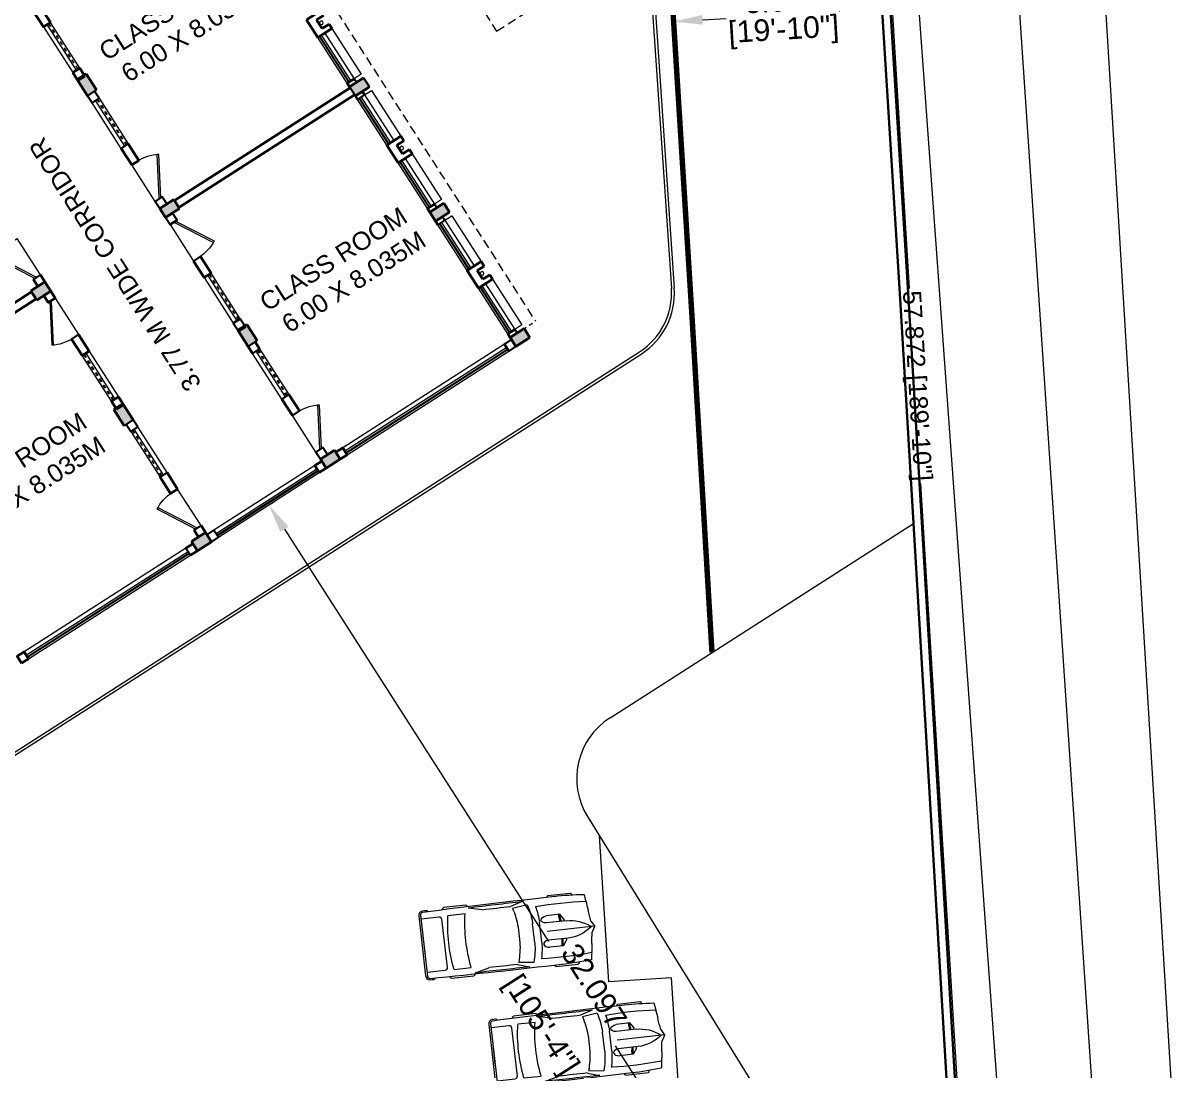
# Model space of a CAD drawing. Header units: millimetres. Extents: x 1898 to 3725, y 783 to 1532.
# Drawn here: x 2111.08 to 2142.71, y 1330.03 to 1358.98 of the extents above; entities that cross this region are included whole.
import ezdxf

# ---------------------------------------------------------------- set-up
doc = ezdxf.new("R2010")
doc.units = ezdxf.units.MM
for name, pattern in [('CENTER2', [1.125, 0.75, -0.125, 0.125, -0.125]), ('DASHED', [0.75, 0.5, -0.25]), ('DASHED2', [0.375, 0.25, -0.125])]:
    doc.linetypes.add(name, pattern=pattern)
doc.layers.get('0').update_dxf_attribs({"lineweight": 20})
doc.layers.get('Defpoints').update_dxf_attribs({"lineweight": 15})
for name, color, linetype, lineweight in [('CLL LEV.', 15, 'Continuous', 18), ('COL HATCH', 253, 'Continuous', 13), ('Column', 251, 'Continuous', 30), ('DIM', 6, 'Continuous', 18), ('Door', 54, 'Continuous', 18), ('Fixture', 44, 'Continuous', 13), ('Layer1', 12, 'Continuous', 30), ('OFFSET', 170, 'Continuous', 20), ('PROJ.', 30, 'DASHED2', 15), ('Property Line', 1, 'Continuous', 30), ('RD', 7, 'Continuous', 18), ('TEXT', 7, 'Continuous', 15), ('Ventilator', 4, 'DASHED', 18), ('Wall', 7, 'Continuous', 30), ('Window', 150, 'Continuous', 15), ('Window-Wall', 7, 'Continuous', 18)]:
    doc.layers.add(name, color=color, linetype=linetype, lineweight=lineweight)
doc.styles.add('DIM', font='arial.ttf', dxfattribs={"height": 0.5})
doc.styles.add('L120', font='arial.ttf', dxfattribs={"height": 0.6})
doc.styles.add('Tabrej', font='arial.ttf')
doc.dimstyles.new('DIM', dxfattribs={"dimtxt": 0.5, "dimasz": 0.5, "dimexe": 0.02, "dimexo": 0, "dimgap": 0.1, "dimtad": 0, "dimdec": 3, "dimzin": 0, "dimdsep": 46, "dimtxsty": 'DIM', "dimcen": 0, "dimclrd": 251, "dimclre": 256, "dimclrt": 7, "dimadec": 0, "dimazin": 0, "dimtfac": 1, "dimtdec": 3, "dimtofl": 0, "dimtmove": 0, "dimatfit": 3, "dimfxl": 0, "dimtolj": 1, "dimtzin": 0, "dimlwd": -1, "dimlwe": -1, "dimarcsym": 0})
doc.dimstyles.new('Tabrej', dxfattribs={"dimtxt": 4, "dimasz": 0.45, "dimexe": 0.18, "dimexo": 0.0625, "dimgap": 0.09, "dimtad": 0, "dimdec": 3, "dimzin": 0, "dimdsep": 46, "dimtxsty": 'Tabrej', "dimcen": 0, "dimclrd": 256, "dimclre": 256, "dimclrt": 7, "dimaunit": 1, "dimadec": 3, "dimazin": 0, "dimtfac": 1, "dimtdec": 3, "dimtofl": 0, "dimtmove": 0, "dimatfit": 3, "dimfxl": 0, "dimtolj": 1, "dimtzin": 0, "dimlwd": -1, "dimlwe": -1, "dimarcsym": 0})

# ---------------------------------------------------------------- blocks, each defined once
blk = doc.blocks.new('*D91')
at = {"layer": 'Defpoints', "color": 0, "lineweight": 15, "ltscale": 0.05, "transparency": 16777216}
for p in [(2129.656, 1447.421), (2143.396, 1320.42), (2137.42, 1320.055)]:
    blk.add_point(p, dxfattribs=at)
at = {"layer": 'DIM', "ltscale": 0.05, "transparency": 16777216}
for p, q in [((2129.719, 1447.424), (2135.811, 1447.796)), ((2135.68, 1446.986), (2139.358, 1386.651)), ((2143.347, 1321.218), (2139.669, 1381.554)), ((2137.483, 1320.059), (2143.575, 1320.431))]:
    blk.add_line(p, q, dxfattribs=at)
at = {"layer": 'DIM', "lineweight": 15, "ltscale": 0.05, "transparency": 16777216}
for points in [[(2135.813, 1446.994), (2135.547, 1446.978), (2135.632, 1447.785)], [(2143.48, 1321.226), (2143.214, 1321.21), (2143.396, 1320.42)]]:
    blk.add_solid(points, dxfattribs=at)
at = {"layer": 'DIM', "color": 7, "ltscale": 0.05, "transparency": 16777216, "char_height": 1, "attachment_point": 5, "rotation": 273.4883, "style": 'Tabrej'}
for s, insert in [('\\A1;[418\'-8"]', (2138.784, 1384.058)), ('\\A1;127.602', (2140.113, 1384.139))]:
    blk.add_mtext(s, dxfattribs=dict(at, insert=insert))
blk = doc.blocks.new('VENTILATOR')
at = {"layer": 'Ventilator', "ltscale": 0.02}
for p, q in [((-0.18, -1.5), (-0.18, 0)), ((-0.165, 0), (-0.165, -1.5))]:
    blk.add_line(p, q, dxfattribs=at)
at = {"layer": 'Window-Wall'}
for p, q in [((-0.23, 0), (0, 0)), ((-0.23, -1.5), (-0.23, 0)), ((-0.115, 0), (-0.115, -1.5)), ((0, 0), (0, -1.5)), ((-0.23, -1.5), (0, -1.5))]:
    blk.add_line(p, q, dxfattribs=at)
blk = doc.blocks.new('C3')
at = {"layer": 'COL HATCH'}
h = blk.add_hatch(color=256, dxfattribs=at)
h.dxf.hatch_style = 1
h.paths.add_polyline_path([(0.3, 0), (0, 0), (0, -0.53), (0.3, -0.53)])
at = {"layer": 'Column'}
for p, q in [((0, 0), (0, -0.53)), ((0.3, 0), (0, 0)), ((0.3, -0.53), (0.3, 0)), ((0, -0.53), (0.3, -0.53))]:
    blk.add_line(p, q, dxfattribs=at)
blk = doc.blocks.new('CU')
at = {"layer": 'COL HATCH', "linetype": 'CENTER2'}
h = blk.add_hatch(color=256, dxfattribs=at)
h.dxf.hatch_style = 1
h.paths.add_polyline_path([(0, 0.035), (0, -0.265), (0.46, -0.265), (0.46, 0.035)])
at = {"layer": 'Column', "linetype": 'CENTER2'}
blk.add_lwpolyline([(0, 0.035), (0, -0.265), (0.46, -0.265), (0.46, 0.035), (0, 0.035)], dxfattribs=at)
blk = doc.blocks.new('SHAFT')
at = {"layer": 'Fixture'}
blk.add_circle((0.327, -0.302), 0.05, dxfattribs=at)
at = {"layer": 'Wall'}
for p, q in [((0.035, 0), (0.62, 0)), ((0.035, 0), (0.035, -0.46)), ((0.185, -0.46), (0.185, -0.23)), ((0.185, -0.23), (0.47, -0.23)), ((0.47, -0.46), (0.47, -0.23)), ((0.62, 0), (0.62, -0.46)), ((0.035, -0.46), (0.185, -0.46)), ((0.62, -0.46), (0.47, -0.46))]:
    blk.add_line(p, q, dxfattribs=at)
blk = doc.blocks.new('WINDOW 1')
at = {"layer": 'CLL LEV.'}
for p, q in [((-0.23, 0), (-0.46, 0)), ((-0.46, 0), (-0.46, -1.5)), ((-0.46, -1.5), (-0.23, -1.5))]:
    blk.add_line(p, q, dxfattribs=at)
at = {"layer": 'Window'}
for p, q in [((-0.065, 0), (-0.065, -1.5)), ((-0.05, -1.5), (-0.05, 0))]:
    blk.add_line(p, q, dxfattribs=at)
at = {"layer": 'Window-Wall'}
for p, q in [((0, 0), (-0.23, 0)), ((-0.23, 0), (-0.23, -1.5)), ((-0.115, 0), (-0.115, -1.5)), ((0, -1.5), (0, 0)), ((-0.23, -1.5), (0, -1.5))]:
    blk.add_line(p, q, dxfattribs=at)
blk = doc.blocks.new('*U18')
for p, q in [((0, 0), (0, 6)), ((40, 0), (40, 6))]:
    blk.add_line(p, q)
blk.add_lwpolyline([(0, 0), (34.6, -20), (35.5, -18.5), (0.9, 1.5)], close=True)
blk.add_arc((0, 0), 40, 330, 360)
blk = doc.blocks.new('Door')
at = {"layer": 'Door'}
blk.add_line((0, 0.18), (1.199, 0.18), dxfattribs=at)
at = {"layer": 'Door', "xscale": 0.0299845412869386, "yscale": 0.0299845412869386, "zscale": 0.0299845412869386}
blk.add_blockref('*U18', (0, 0), dxfattribs=at)
blk = doc.blocks.new('GROUND FLOOR')
at = {"layer": 'PROJ.'}
for p, q in [((52.6036, 20.5435), (52.6036, 4.3835)), ((56.0261, 12.3135), (56.0261, 11.7134)), ((56.0261, 11.7134), (60.931, 11.7134))]:
    blk.add_line(p, q, dxfattribs=at)
at = {"layer": 'PROJ.', "ltscale": 0.05}
blk.add_line((52.0036, 4.3835), (52.6036, 4.3835), dxfattribs=at)
at = {"layer": 'Wall'}
for p, q in [((45.5436, 16.8085), (45.7736, 16.8085)), ((35.5436, 12.5785), (41.3136, 12.5785)), ((35.5436, 12.3485), (41.3136, 12.3485)), ((51.7736, 12.5785), (46.0036, 12.5785)), ((51.7736, 12.3485), (46.0036, 12.3485)), ((41.7736, 8.5785), (41.5436, 8.5785)), ((45.5436, 8.5785), (45.7736, 8.5785))]:
    blk.add_line(p, q, dxfattribs=at)
for points in [[(45.5434, 19.1141), (45.7736, 19.1141), (45.7736, 18.5735), (45.5434, 18.5735)], [(45.5434, 14.0428), (45.7736, 14.0428), (45.7736, 14.5835), (45.5434, 14.5835)], [(41.7738, 10.8841), (41.5436, 10.8841), (41.5436, 10.3435), (41.7738, 10.3435)], [(45.5434, 10.8841), (45.7736, 10.8841), (45.7736, 10.3435), (45.5434, 10.3435)], [(41.7738, 5.8128), (41.5436, 5.8128), (41.5436, 6.3535), (41.7738, 6.3535)], [(45.5434, 5.8128), (45.7736, 5.8128), (45.7736, 6.3535), (45.5434, 6.3535)]]:
    blk.add_lwpolyline(points, close=True, dxfattribs=at)
for points in [[(45.5436, 17.0735), (45.7736, 17.0735), (45.7736, 16.8435), (45.5436, 16.8435), (45.5436, 17.0735)], [(45.5436, 16.0835), (45.7736, 16.0835), (45.7736, 16.3135), (45.5436, 16.3135), (45.5436, 16.0835)], [(41.7736, 12.6135), (41.5436, 12.6135), (41.5436, 12.8435), (41.7736, 12.8435), (41.7736, 12.6135)], [(45.5436, 12.6135), (45.7736, 12.6135), (45.7736, 12.8435), (45.5436, 12.8435), (45.5436, 12.6135)], [(52.0036, 12.7285), (51.7736, 12.7285), (51.7736, 12.6135), (52.0036, 12.6135), (52.0036, 12.7285)], [(52.0036, 12.7285), (51.7736, 12.7285), (51.7736, 12.6135), (52.0036, 12.6135), (52.0036, 12.7285)], [(41.7736, 12.3135), (41.5436, 12.3135), (41.5436, 12.0835), (41.7736, 12.0835), (41.7736, 12.3135)], [(45.5436, 12.3135), (45.7736, 12.3135), (45.7736, 12.0835), (45.5436, 12.0835), (45.5436, 12.3135)], [(52.0036, 12.3135), (51.7736, 12.3135), (51.7736, 12.1985), (52.0036, 12.1985), (52.0036, 12.3135)], [(41.7736, 8.8435), (41.5436, 8.8435), (41.5436, 8.6135), (41.7736, 8.6135), (41.7736, 8.8435)], [(45.5436, 8.8435), (45.7736, 8.8435), (45.7736, 8.6135), (45.5436, 8.6135), (45.5436, 8.8435)], [(52.0036, 8.6135), (51.7736, 8.6135), (51.7736, 8.4985), (52.0036, 8.4985), (52.0036, 8.6135)], [(41.7736, 7.8535), (41.5436, 7.8535), (41.5436, 8.0835), (41.7736, 8.0835), (41.7736, 7.8535)], [(45.5436, 7.8535), (45.7736, 7.8535), (45.7736, 8.0835), (45.5436, 8.0835), (45.5436, 7.8535)], [(52.0036, 8.1985), (51.7736, 8.1985), (51.7736, 8.0835), (52.0036, 8.0835), (52.0036, 8.1985)], [(41.7736, 4.3835), (41.5436, 4.3835), (41.5436, 4.6135), (41.7736, 4.6135), (41.7736, 4.3835)], [(45.5436, 4.3835), (45.7736, 4.3835), (45.7736, 4.6135), (45.5436, 4.6135), (45.5436, 4.3835)], [(52.0036, 4.4985), (51.7736, 4.4985), (51.7736, 4.3835), (52.0036, 4.3835), (52.0036, 4.4985)], [(52.0036, 4.4985), (51.7736, 4.4985), (51.7736, 4.3835), (52.0036, 4.3835), (52.0036, 4.4985)], [(35.5436, 4.0835), (35.7736, 4.0835), (35.7736, 4.3135), (35.5436, 4.3135), (35.5436, 4.0835)], [(41.0836, 4.0835), (41.3136, 4.0835), (41.3136, 4.3135), (41.0836, 4.3135), (41.0836, 4.0835)], [(41.7736, 4.0835), (42.0036, 4.0835), (42.0036, 4.3135), (41.7736, 4.3135), (41.7736, 4.0835)], [(45.3136, 4.0835), (45.5436, 4.0835), (45.5436, 4.3135), (45.3136, 4.3135), (45.3136, 4.0835)], [(46.0036, 4.0835), (46.2336, 4.0835), (46.2336, 4.3135), (46.0036, 4.3135), (46.0036, 4.0835)], [(51.5436, 4.0835), (51.7736, 4.0835), (51.7736, 4.3135), (51.5436, 4.3135), (51.5436, 4.0835)]]:
    blk.add_lwpolyline(points, dxfattribs=at)
at = {"layer": 'Window'}
for p, q in [((41.0836, 4.1485), (35.7736, 4.1485)), ((35.7736, 4.1335), (41.0836, 4.1335)), ((45.3136, 4.1485), (42.0036, 4.1485)), ((42.0036, 4.1335), (45.3136, 4.1335)), ((51.5436, 4.1485), (46.2336, 4.1485)), ((46.2336, 4.1335), (51.5436, 4.1335))]:
    blk.add_line(p, q, dxfattribs=at)
at = {"layer": 'Window-Wall'}
for p, q in [((41.0836, 4.3135), (35.7736, 4.3135)), ((35.7736, 4.3135), (35.7736, 4.0835)), ((41.0836, 4.1985), (35.7736, 4.1985)), ((45.3136, 4.3135), (42.0036, 4.3135)), ((42.0036, 4.3135), (42.0036, 4.0835)), ((45.3136, 4.1985), (42.0036, 4.1985)), ((45.3136, 4.0835), (45.3136, 4.3135)), ((51.5436, 4.3135), (46.2336, 4.3135)), ((46.2336, 4.3135), (46.2336, 4.0835)), ((51.5436, 4.1985), (46.2336, 4.1985)), ((35.7736, 4.0835), (41.0836, 4.0835)), ((42.0036, 4.0835), (45.3136, 4.0835)), ((46.2336, 4.0835), (51.5436, 4.0835))]:
    blk.add_line(p, q, dxfattribs=at)
at = {"layer": 'Column', "color": 5, "xscale": -1}
for p in [(45.8436, 16.8435), (45.8436, 8.6135)]:
    blk.add_blockref('C3', p, dxfattribs=at)
at = {"layer": 'Column', "linetype": 'CENTER2', "xscale": -1}
for p in [(41.7736, 12.5785), (41.7736, 4.3485)]:
    blk.add_blockref('CU', p, dxfattribs=at)
at = {"layer": 'Column', "linetype": 'CENTER2'}
for p in [(45.5436, 12.5785), (51.7736, 12.5785), (51.7736, 8.4635), (45.5436, 4.3485), (51.7736, 4.3485)]:
    blk.add_blockref('CU', p, dxfattribs=at)
at = {"layer": 'Column', "color": 5}
blk.add_blockref('C3', (41.4736, 8.6135), dxfattribs=at)
at = {"layer": 'Wall', "xscale": -1}
for name, p in [('VENTILATOR', (45.5436, 18.5735)), ('WINDOW 1', (51.7736, 14.2285)), ('WINDOW 1', (51.7736, 12.1985)), ('VENTILATOR', (45.5436, 10.3435)), ('WINDOW 1', (51.7736, 10.1135)), ('WINDOW 1', (51.7736, 8.0835)), ('WINDOW 1', (51.7736, 5.9985))]:
    blk.add_blockref(name, p, dxfattribs=at)
at = {"layer": 'Wall'}
for name, p, rotation in [('VENTILATOR', (45.5436, 14.5835), 180), ('Door', (45.7233, 12.8435), 90), ('Door', (41.5939, 12.0835), 270), ('VENTILATOR', (45.5436, 6.3535), 180), ('Door', (45.7233, 4.6135), 90)]:
    blk.add_blockref(name, p, dxfattribs=dict(at, rotation=rotation))
at = {"layer": 'Wall', "xscale": -1}
for name, p, rotation in [('SHAFT', (51.7736, 14.8485), 90), ('Door', (41.5939, 12.8435), 270), ('Door', (45.7233, 12.0835), 90), ('SHAFT', (51.7736, 10.7335), 90), ('VENTILATOR', (41.7736, 6.3535), 180), ('SHAFT', (51.7736, 6.6185), 90), ('Door', (41.5939, 4.6135), 270)]:
    blk.add_blockref(name, p, dxfattribs=dict(at, rotation=rotation))
at = {"layer": 'Wall'}
blk.add_blockref('VENTILATOR', (41.7736, 10.3435), dxfattribs=at)
at = {"layer": 'TEXT', "lineweight": 30, "char_height": 0.5, "width": 9.930816, "attachment_point": 1, "style": 'L120'}
for insert in [(46.4996, 17.3269), (35.9793, 9.0969), (46.4996, 9.0969)]:
    blk.add_mtext('{\\fArial|b0|i0|c0|p34;CLASS ROOM\\P 6.00 X 8.035M}', dxfattribs=dict(at, insert=insert))
at = {"layer": 'TEXT', "lineweight": 30, "insert": (43.4116, 7.9011), "char_height": 0.5, "width": 9.930816, "attachment_point": 1, "rotation": 90, "style": 'L120'}
blk.add_mtext('3.77 M WIDE CORRIDOR ', dxfattribs=at)
blk = doc.blocks.new('HGH')
blk.add_blockref('GROUND FLOOR', (14982.252, -2285.215))
blk = doc.blocks.new('*D82')
at = {"layer": 'Defpoints', "color": 0, "linetype": 'Continuous', "lineweight": 15, "transparency": 16777216}
for p in [(2133.908, 1377.821), (2133.985, 1377.825), (2137.42, 1320.055)]:
    blk.add_point(p, dxfattribs=at)
at = {"layer": 'DIM', "transparency": 16777216}
for p, q in [((2133.908, 1377.821), (2134.005, 1377.827)), ((2137.42, 1320.055), (2137.517, 1320.061))]:
    blk.add_line(p, q, dxfattribs=at)
at = {"layer": 'DIM', "color": 251, "transparency": 16777216}
for p, q in [((2134.015, 1377.326), (2135.577, 1351.638)), ((2137.467, 1320.559), (2135.905, 1346.248))]:
    blk.add_line(p, q, dxfattribs=at)
at = {"layer": 'DIM', "color": 251, "linetype": 'Continuous', "lineweight": 15, "transparency": 16777216}
for points in [[(2134.098, 1377.331), (2133.932, 1377.321), (2133.985, 1377.825)], [(2137.55, 1320.564), (2137.384, 1320.554), (2137.498, 1320.06)]]:
    blk.add_solid(points, dxfattribs=at)
at = {"layer": 'DIM', "color": 7, "linetype": 'Continuous', "transparency": 16777216, "insert": (2135.741, 1348.943), "char_height": 0.5, "attachment_point": 5, "rotation": 273.4798, "style": 'DIM'}
blk.add_mtext('\\A1;57.872 [189\'-10"]', dxfattribs=at)
blk = doc.blocks.new('*D85')
at = {"layer": 'Defpoints', "color": 0, "lineweight": 15, "ltscale": 0.05, "transparency": 16777216}
for p in [(2117.879, 1345.655), (2135.196, 1318.63), (2135.196, 1318.63)]:
    blk.add_point(p, dxfattribs=at)
at = {"layer": 'DIM', "ltscale": 0.05, "transparency": 16777216}
for p, q in [((2117.931, 1345.689), (2118.03, 1345.752)), ((2118.31, 1344.981), (2125.613, 1333.585)), ((2134.764, 1319.304), (2127.461, 1330.7)), ((2135.248, 1318.664), (2135.347, 1318.727))]:
    blk.add_line(p, q, dxfattribs=at)
at = {"layer": 'DIM', "lineweight": 15, "ltscale": 0.05, "transparency": 16777216}
for points in [[(2118.423, 1345.053), (2118.198, 1344.909), (2117.879, 1345.655)], [(2134.876, 1319.375), (2134.652, 1319.232), (2135.196, 1318.63)]]:
    blk.add_solid(points, dxfattribs=at)
at = {"layer": 'DIM', "color": 7, "ltscale": 0.05, "transparency": 16777216, "char_height": 0.6, "attachment_point": 5, "rotation": 302.6508, "style": 'Tabrej'}
for s, insert in [('\\A1;32.097', (2126.871, 1332.356)), ('\\A1;\\P [105\'-4"]', (2125.717, 1331.617))]:
    blk.add_mtext(s, dxfattribs=dict(at, insert=insert))
blk = doc.blocks.new('*U411')
for p, q in [((21.1, 37.4), (21.1, 36.8)), ((46.6, 38.9), (22.4, 38.9)), ((47.8, 37.4), (47.8, 37.4)), ((135.5, 37.1), (135.5, 37.4)), ((136.7, 38.9), (160.9, 38.9)), ((162.1, 37.4), (162.1, 36.8)), ((70, 31.5), (86.4, 29.4)), ((88, 31.9), (74.8, 35.9)), ((134.3, 35.6), (119.3, 31.8)), ((138.4, 29.4), (157.2, 29.4)), ((164.5, 26.4), (164.5, -26.4)), ((186.5, 29.4), (167, 29.4)), ((186.5, -33.5), (186.5, 33.5)), ((188.4, -32.8), (188.4, 32.8)), ((32.3, 11.6), (36.1, 17.2)), ((36.1, 17.2), (50.9, 17.2)), ((3.3, 6.1), (0.1, 0.4)), ((29.8, 9.5), (51.7, 9.5)), ((32.1, 9.5), (32.1, 11.2)), ((58.9, -10.8), (58.9, 10.8)), ((66.6, -10.5), (66.6, 10.5)), ((82.7, 8.5), (82.7, -8.5)), ((186.5, -10.5), (186.5, 10.5)), ((0, 0), (51.7, 0)), ((0.1, -0.4), (3.3, -6.1)), ((29.8, -9.5), (51.7, -9.5)), ((32.1, -9.5), (32.1, -11.2)), ((32.3, -11.6), (36.1, -17.2)), ((36.1, -17.2), (50.9, -17.2)), ((21.1, -37.4), (21.1, -36.8)), ((86.4, -29.4), (70, -31.5)), ((88, -31.9), (74.8, -35.9)), ((134.3, -35.6), (119.3, -31.8)), ((135.5, -37.1), (135.5, -37.4)), ((157.2, -29.4), (138.4, -29.4)), ((162.1, -37.4), (162.1, -36.8)), ((167, -29.4), (186.5, -29.4)), ((46.6, -38.9), (22.4, -38.9)), ((47.8, -37.4), (47.8, -37.4)), ((136.7, -38.9), (160.9, -38.9))]:
    blk.add_line(p, q)
for centre, major_axis, ratio, start_param, end_param in [((41.2, -490.9), (0, 528.2), 0.842304, 0.00281, 0.075598), ((22.4, 37.4), (0, -1.48), 0.842304, 3.141593, 4.712389), ((64.5, -10555.6), (0, 10593), 0.842304, -0.013397, 0.002797), ((46.6, 37.4), (0, 1.48), 0.842304, -1.570796, 0), ((136.7, 37.4), (0, -1.48), 0.842304, 3.141593, 4.712389), ((160.9, 37.4), (0, 1.48), 0.842304, -1.570796, 0), ((180.6, 35.8), (0, 2.22), 0.842304, -0.013017, 1.249894), ((64.5, -10556.4), (0, 10595.3), 0.842304, -0.013397, -0.013017), ((184, 32.8), (0, -5.25), 0.842304, 1.570796, 3.128196), ((259.2, -27.5), (0, -305.3), 0.842304, 4.528606, 4.561838), ((266, -27.5), (0, 313.3), 0.842304, 1.367076, 1.39176), ((37.5, -594), (0, -623.3), 0.842304, 3.096046, 3.200911), ((134.4, 5.4), (0, -89.8), 0.842304, 4.449482, 4.652344), ((135.3, 5.4), (0, 81.8), 0.842304, 1.245306, 1.50788), ((64.5, -10555.6), (0, -10591.5), 0.842304, 3.133765, 3.140441), ((149.6, 2.8), (0, -79.6), 0.842304, 4.372215, 4.640744), ((95.8, -3666.4), (0, -3698.2), 0.842304, 3.134049, 3.144098), ((17.1, 0), (0, 147), 0.842304, 4.511394, 4.913384), ((35.9, 0), (0, 147), 0.842304, 4.511394, 4.913384), ((167, 26.4), (0, 2.96), 0.842304, 0, 1.570796), ((184, 33.5), (0, -2.96), 0.842304, 1.570796, 3.128196), ((-204.5, 52.4), (0, -251), 0.842304, 1.385369, 1.434372), ((13, 17), (0, 27.4), 0.842304, 4.435146, 4.718221), ((14.2, 17), (0, 27.4), 0.842304, 4.435146, 4.718221), ((50.8, 13.3), (6.34, -0.36), 0.603834, -1.395552, 1.581315), ((0.6, 0), (0, -0.74), 0.842304, 4.131459, 5.293319), ((29.8, -46.7), (0, 56.2), 0.842304, 0, 0.590319), ((32.7, 11.2), (0, 0.74), 0.842304, 0.879714, 1.570796), ((-204.5, -52.4), (0, 251), 0.842304, -1.434372, -1.385369), ((29.8, 46.7), (0, 56.2), 0.842304, 2.551274, 3.141593), ((32.7, -11.2), (0, -0.74), 0.842304, 4.712389, 5.403472), ((13, -17), (0, -27.4), 0.842304, 1.564964, 1.848039), ((14.2, -17), (0, -27.4), 0.842304, 1.564964, 1.848039), ((134.4, -5.4), (0, -89.8), 0.842304, -1.510751, -1.307889), ((135.3, -5.4), (0, -81.8), 0.842304, -1.50788, -1.245306), ((149.6, -2.8), (0, -79.6), 0.842304, -1.499151, -1.230623), ((259.2, 27.5), (0, 305.3), 0.842304, 1.721348, 1.754579), ((266, 27.5), (0, 313.3), 0.842304, 1.749832, 1.774517), ((37.5, 594), (0, -623.3), 0.842304, -0.059319, 0.045547), ((41.2, 490.9), (0, -528.2), 0.842304, -0.075598, -0.00281), ((64.5, 10555.6), (0, 10593), 0.842304, 3.138796, 3.15499), ((64.5, 10555.6), (0, -10591.5), 0.842304, 0.001152, 0.007828), ((95.8, 3666.4), (0, -3698.2), 0.842304, -0.002505, 0.007544), ((167, -26.4), (0, -2.96), 0.842304, 4.712389, 6.283185), ((180.6, -35.8), (0, -2.22), 0.842304, -1.249894, 0.013017), ((184, -32.8), (0, -5.25), 0.842304, 0.013397, 1.570796), ((184, -33.5), (0, 2.96), 0.842304, 3.15499, 4.712389), ((22.4, -37.4), (0, 1.48), 0.842304, 1.570796, 3.141593), ((46.6, -37.4), (0, -1.48), 0.842304, 0, 1.570796), ((136.7, -37.4), (0, -1.48), 0.842304, -1.570796, 0), ((160.9, -37.4), (0, 1.48), 0.842304, 3.141593, 4.712389), ((64.5, 10556.4), (0, 10595.3), 0.842304, 3.15461, 3.15499)]:
    blk.add_ellipse(centre, major_axis=major_axis, ratio=ratio, start_param=start_param, end_param=end_param)
at = {"extrusion": (0, 0, -1)}
blk.add_ellipse((50.8, -13.3), major_axis=(6.34, 0.36), ratio=0.603834, start_param=-1.395552, end_param=1.581315, dxfattribs=at)
blk = doc.blocks.new('*D430')
at = {"layer": 'Defpoints', "color": 0, "lineweight": 15, "ltscale": 0.05, "transparency": 16777216}
for p in [(2135.041, 1360.453), (2129.002, 1360.086), (2135.106, 1359.384)]:
    blk.add_point(p, dxfattribs=at)
at = {"layer": 'DIM', "ltscale": 0.05, "transparency": 16777216}
for p, q in [((2135.045, 1360.391), (2135.117, 1359.205)), ((2129.006, 1360.024), (2129.078, 1358.837)), ((2134.308, 1359.336), (2133.652, 1359.296)), ((2129.866, 1359.066), (2130.522, 1359.106))]:
    blk.add_line(p, q, dxfattribs=at)
at = {"layer": 'DIM', "lineweight": 15, "ltscale": 0.05, "transparency": 16777216}
for points in [[(2134.3, 1359.469), (2134.316, 1359.203), (2135.106, 1359.384)], [(2129.857, 1359.199), (2129.874, 1358.933), (2129.067, 1359.017)]]:
    blk.add_solid(points, dxfattribs=at)
at = {"layer": 'DIM', "color": 7, "ltscale": 0.05, "transparency": 16777216, "char_height": 0.6, "attachment_point": 5, "rotation": 3.4798, "style": 'Tabrej'}
for s, insert in [('\\A1;6.050', (2132.063, 1359.596)), ('\\A1;[19\'-10"]', (2132.115, 1358.727))]:
    blk.add_mtext(s, dxfattribs=dict(at, insert=insert))

msp = doc.modelspace()

# ---------------------------------------------------------------- linework, layer by layer
at = {"layer": 'Layer1', "lineweight": 18}
for p, q in [((2128.289, 1362.1458), (2129.0073, 1351.6387)), ((2128.3688, 1362.1513), (2129.0871, 1351.6442)), ((2110.4505, 1338.5641), (2128.1276, 1349.8912)), ((2110.4937, 1338.4968), (2128.1708, 1349.8238)), ((2127.3116, 1339.7718), (2135.6976, 1345.1454)), ((2126.6894, 1337.0364), (2137.2739, 1319.912))]:
    msp.add_line(p, q, dxfattribs=at)
msp.add_lwpolyline([(2134.9809, 1320.9459), (2134.7846, 1323.9395), (2133.0562, 1323.8261), (2132.8599, 1326.8196), (2131.1316, 1326.7062), (2130.9352, 1329.6998), (2129.2069, 1329.5864), (2129.0105, 1332.5799), (2127.2822, 1332.4666), (2127.0172, 1336.506)], dxfattribs=at)
for centre, radius, start, end in [((2127.0918, 1351.5078), 1.92, 302.65079, 3.91093), ((2127.0918, 1351.5078), 2, 302.65079, 3.91093), ((2128.3907, 1338.0879), 2, 122.65079, 211.72)]:
    msp.add_arc(centre, radius, start, end, dxfattribs=at)
at = {"layer": 'OFFSET', "color": 2, "linetype": 'DASHED2', "lineweight": 20, "ltscale": 20, "const_width": 0.15}
msp.add_lwpolyline([(2038.1449, 1260.3122), (2025.0129, 1399.8395), (2048.7889, 1409.5214), (2046.5866, 1419.4396), (2083.205, 1428.7118), (2124.1119, 1439.7158), (2126.6525, 1397.7573), (2129.5783, 1350.8465), (2130.1296, 1341.5775)], dxfattribs=at)
at = {"layer": 'Property Line'}
for points in [[(2076.5961, 1281.0807), (2032.2072, 1252.6374), (2025.3242, 1332.5004), (2018.6216, 1403.7153), (2041.8332, 1413.1674), (2039.4665, 1423.8261), (2081.6892, 1434.5174), (2129.6563, 1447.4206), (2132.6412, 1398.1254), (2135.5672, 1351.2114), (2137.4202, 1320.0554), (2094.2316, 1292.3811)], [(2076.472, 1281.2744), (2032.4037, 1253.0364), (2025.5533, 1332.521), (2018.8666, 1403.5667), (2042.0998, 1413.0276), (2039.7394, 1423.6579), (2081.7473, 1434.2948), (2129.4438, 1447.1252), (2132.4116, 1398.1113), (2135.3376, 1351.1974), (2137.1826, 1320.1763), (2094.1079, 1292.575)]]:
    msp.add_lwpolyline(points, dxfattribs=at)
at = {"layer": 'RD'}
for points in [[(2135.7972, 1403.1914), (2138.1412, 1366.5124), (2142.0372, 1308.666)], [(2139.6427, 1307.2176), (2135.3342, 1366.5664), (2133.4552, 1402.9744)]]:
    msp.add_lwpolyline(points, dxfattribs=at)

# ---------------------------------------------------------------- block references
at = {"layer": 'DIM', "color": 2, "linetype": 'Continuous', "rotation": 32.65078730410591}
msp.add_blockref('HGH', (-11764.2649, -4840.4302), dxfattribs=at)
at = {"layer": 'Fixture', "xscale": -0.02539586676871016, "yscale": 0.02539586676871016, "zscale": 0.02539586676871016, "rotation": 6.516579687289372}
for p in [(2126.8821, 1334.0061), (2128.8147, 1331.0057)]:
    msp.add_blockref('*U411', p, dxfattribs=at)

# ---------------------------------------------------------------- dimensions: what is measured, and where the dimension line sits
at = {"layer": 'DIM', "ltscale": 0.05}
for p1, p2, distance, override, picture, middle in [((2129.6563, 1447.4206), (2137.4202, 1320.0554), 5.9864, {"dimtxt": 1, "dimasz": 0.8, "dimpost": '\\X', "dimarcsym": 1}, '*D91', (2139.5136, 1384.1022)), ((2129.002, 1360.0861), (2135.0413, 1360.4533), -1.071, {"dimtxt": 0.6, "dimasz": 0.8, "dimpost": '\\X', "dimarcsym": 1}, '*D430', (2132.0867, 1359.2007))]:
    dim = msp.add_aligned_dim(p1=p1, p2=p2, distance=distance, dimstyle='Tabrej', override=override, dxfattribs=at)
    dim.commit()
    dim.dimension.update_dxf_attribs({"geometry": picture, "text_midpoint": middle})
at = {"layer": 'DIM', "color": 2, "linetype": 'Continuous'}
dim = msp.add_aligned_dim(p1=(2137.4202, 1320.0555), p2=(2133.9076, 1377.8208), distance=-0.0775, dimstyle='DIM', dxfattribs=at)
dim.commit()
dim.dimension.update_dxf_attribs({"geometry": '*D82', "text_midpoint": (2135.7412, 1348.9428)})
at = {"layer": 'DIM', "ltscale": 0.05}
dim = msp.add_aligned_dim(p1=(2117.8788, 1345.6549), p2=(2135.1957, 1318.63), distance=0, text='<>\\P[]', dimstyle='Tabrej', override={"dimtxt": 0.6, "dimasz": 0.8, "dimpost": '\\X', "dimarcsym": 1}, dxfattribs=at)
dim.commit()
dim.dimension.update_dxf_attribs({"geometry": '*D85', "text_midpoint": (2126.5373, 1332.1424)})

doc.saveas('drawing.dxf')
